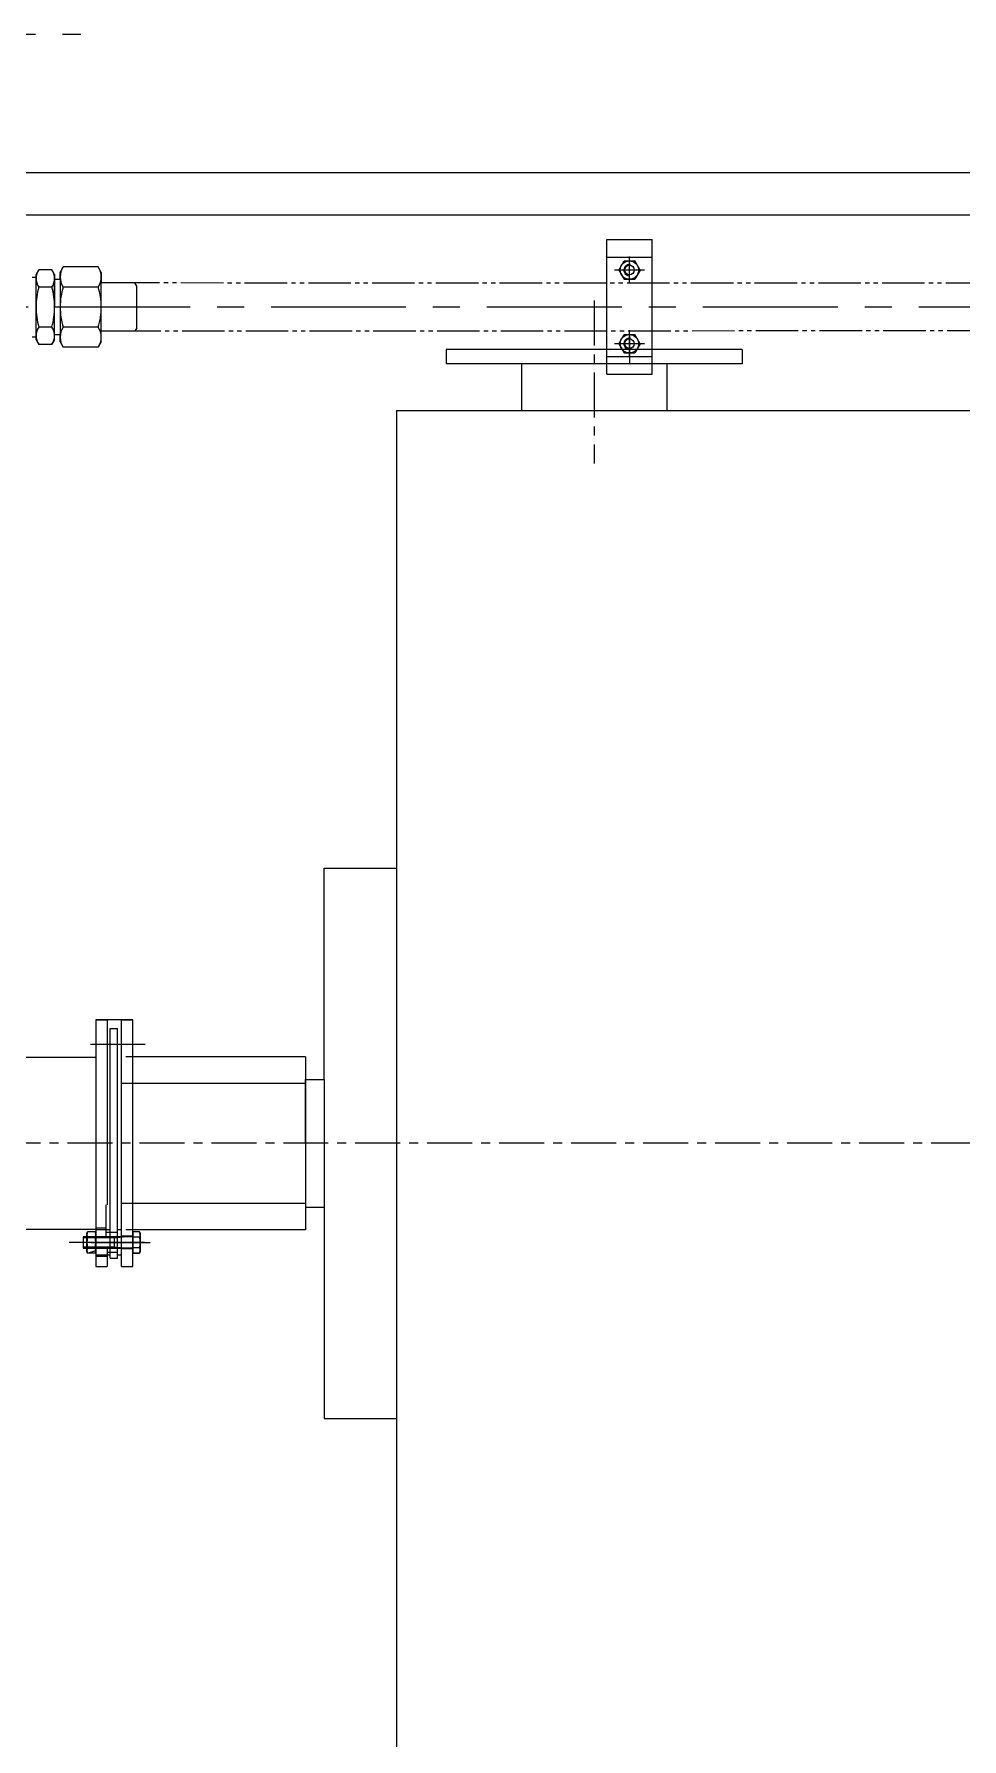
# Model space of a CAD drawing. Header units: millimetres. Extents: x 2 to 671028, y -1 to 511258.
# Drawn here: x 319891 to 336526, y 206194 to 236746 of the extents above; entities that cross this region are included whole.
import ezdxf

# ---------------------------------------------------------------- set-up
doc = ezdxf.new("R2010")
doc.units = ezdxf.units.MM
doc.header["$LTSCALE"] = 25.4
for name, pattern in [('CENTER', [50.8, 31.75, -6.35, 6.35, -6.35]), ('EB_DASHDOTDOT', [45, 30, -3, 3, -3, 3, -3]), ('点画线', [18, 12, -2, 2, -2])]:
    doc.linetypes.add(name, pattern=pattern)
for name, color, linetype, lineweight in [('CAXA1', 5, 'CENTER', 5), ('CAXA细实线层', 7, 'Continuous', 5), ('中心线', 5, 'CENTER', 5), ('中心线层', 5, 'CENTER', 5), ('细实线层', 7, 'Continuous', 5)]:
    doc.layers.add(name, color=color, linetype=linetype, lineweight=lineweight)

msp = doc.modelspace()

# ---------------------------------------------------------------- linework, layer by layer
at = {"color": 7, "lineweight": 5}
for p, q in [((298964.12, 234268.16), (367036.12, 234268.16)), ((298964.12, 233505.05), (367036.12, 233505.05)), ((327278.51, 231092.05), (327278.51, 230838.05)), ((332586.12, 231092.05), (327278.51, 231092.05)), ((332586.12, 231092.05), (332586.12, 230838.05)), ((332586.12, 230838.05), (327278.51, 230838.05)), ((328630.74, 230838.05), (328630.74, 230001.65)), ((331233.89, 230838.05), (331233.89, 230001.65)), ((326386.57, 230001.65), (326386.57, 203734.44)), ((326386.57, 230001.65), (376827.82, 230001.65)), ((325094.46, 218011.05), (325094.46, 221800.01)), ((325094.46, 221800.01), (326386.57, 221800.01)), ((320998.51, 219077.94), (320998.51, 214658.34)), ((320998.51, 219077.94), (321201.71, 219077.94)), ((321659.02, 219077.85), (320998.51, 219077.85)), ((321201.71, 219077.94), (321201.71, 215763.15)), ((321455.82, 219077.94), (321659.02, 219077.94)), ((321455.82, 214658.25), (321455.82, 219077.85)), ((321659.02, 214658.34), (321659.02, 219077.94)), ((321252.62, 214810.65), (321252.62, 218925.45)), ((321252.62, 218925.45), (321387.24, 218925.45)), ((321387.24, 214810.65), (321387.24, 218925.45)), ((320998.51, 218404.75), (318356.88, 218404.75)), ((324757.82, 218417.45), (321538.46, 218417.45)), ((324757.82, 218417.45), (324757.82, 215318.65)), ((321455.82, 216868.05), (321455.82, 217947.55)), ((321455.82, 217947.55), (324757.82, 217947.55)), ((324757.82, 216868.05), (324757.82, 218011.05)), ((324757.82, 218011.05), (325094.46, 218011.05)), ((324757.82, 217947.55), (324757.82, 215788.55)), ((325094.46, 218011.05), (325094.46, 216997.07)), ((325094.46, 216997.07), (325094.46, 211936.08)), ((321455.82, 215788.55), (321455.82, 216868.05)), ((324757.82, 216868.05), (324757.82, 215725.05)), ((321184.04, 215191.65), (321184.04, 215763.15)), ((324757.82, 215788.55), (321455.82, 215788.55)), ((324757.82, 215725.05), (325094.46, 215725.05)), ((318356.88, 215331.35), (320998.51, 215331.35)), ((321328.82, 215191.65), (320770.02, 215191.65)), ((320770.02, 215191.65), (320770.02, 215191.65)), ((320770.02, 215191.65), (320770.02, 215176.41)), ((321659.02, 215191.65), (320770.02, 215191.65)), ((320770.02, 215191.65), (320770.02, 214988.45)), ((320770.02, 215176.41), (320770.02, 215176.41)), ((320770.02, 215176.41), (320770.02, 215090.05)), ((320770.02, 215090.05), (320770.02, 215003.69)), ((320851.24, 215280.69), (320835.95, 215233.03)), ((320851.24, 215280.69), (320835.95, 215233.03)), ((320835.95, 215233.03), (320835.97, 215234.72)), ((320835.95, 215233.03), (320835.95, 215090.05)), ((320835.95, 214947.07), (320835.95, 215233.03)), ((320835.95, 215090.05), (320835.95, 214947.07)), ((320835.97, 215234.72), (320836.02, 215236.42)), ((320836.02, 215236.42), (320836.11, 215238.11)), ((320836.11, 215238.11), (320836.23, 215239.8)), ((320836.23, 215239.8), (320836.39, 215241.49)), ((320836.39, 215241.49), (320836.58, 215243.18)), ((320836.58, 215243.18), (320836.81, 215244.86)), ((320836.81, 215244.86), (320837.07, 215246.53)), ((320837.07, 215246.53), (320837.37, 215248.2)), ((320837.37, 215248.2), (320837.7, 215249.86)), ((320837.7, 215249.86), (320838.06, 215251.52)), ((320838.06, 215251.52), (320838.46, 215253.17)), ((320838.46, 215253.17), (320838.9, 215254.81)), ((320838.9, 215254.81), (320839.36, 215256.43)), ((320839.36, 215256.43), (320839.86, 215258.05)), ((320839.86, 215258.05), (320840.4, 215259.66)), ((320840.4, 215259.66), (320840.97, 215261.26)), ((320840.97, 215261.26), (320841.57, 215262.85)), ((320841.57, 215262.85), (320842.2, 215264.42)), ((320842.2, 215264.42), (320842.87, 215265.98)), ((320842.87, 215265.98), (320843.56, 215267.52)), ((320843.56, 215267.52), (320844.29, 215269.05)), ((320844.29, 215269.05), (320845.06, 215270.57)), ((320845.06, 215270.57), (320845.85, 215272.07)), ((320845.85, 215272.07), (320846.67, 215273.55)), ((320846.67, 215273.55), (320847.52, 215275.02)), ((320847.52, 215275.02), (320848.41, 215276.46)), ((320848.41, 215276.46), (320849.32, 215277.89)), ((320849.32, 215277.89), (320850.27, 215279.3)), ((320850.27, 215279.3), (320851.24, 215280.69)), ((320983.22, 215280.69), (320851.24, 215280.69)), ((320983.22, 215280.69), (320851.24, 215280.69)), ((320851.24, 215185.37), (320983.22, 215185.37)), ((320998.51, 215233.03), (320983.22, 215280.69)), ((320983.22, 215280.69), (320984.19, 215279.3)), ((320998.51, 215233.03), (320983.22, 215280.69)), ((320984.19, 215279.3), (320985.14, 215277.89)), ((320985.14, 215277.89), (320986.05, 215276.46)), ((320986.05, 215276.46), (320986.93, 215275.02)), ((320986.93, 215275.02), (320987.79, 215273.55)), ((320987.79, 215273.55), (320988.61, 215272.07)), ((320988.61, 215272.07), (320989.4, 215270.57)), ((320989.4, 215270.57), (320990.16, 215269.05)), ((320990.16, 215269.05), (320990.89, 215267.52)), ((320990.89, 215267.52), (320991.59, 215265.98)), ((320991.59, 215265.98), (320992.26, 215264.42)), ((320992.26, 215264.42), (320992.89, 215262.85)), ((320992.89, 215262.85), (320993.49, 215261.26)), ((320993.49, 215261.26), (320994.06, 215259.66)), ((320994.06, 215259.66), (320994.59, 215258.05)), ((320994.59, 215258.05), (320995.09, 215256.43)), ((320995.09, 215256.43), (320995.56, 215254.81)), ((320995.56, 215254.81), (320996, 215253.17)), ((320996, 215253.17), (320996.4, 215251.52)), ((320996.4, 215251.52), (320996.76, 215249.86)), ((320996.76, 215249.86), (320997.09, 215248.2)), ((320997.09, 215248.2), (320997.39, 215246.53)), ((320997.39, 215246.53), (320997.65, 215244.86)), ((320997.65, 215244.86), (320997.88, 215243.18)), ((320997.88, 215243.18), (320998.07, 215241.49)), ((320998.07, 215241.49), (320998.23, 215239.8)), ((320998.23, 215239.8), (320998.35, 215238.11)), ((320998.35, 215238.11), (320998.44, 215236.42)), ((320998.44, 215236.42), (320998.49, 215234.72)), ((320998.49, 215234.72), (320998.51, 215233.03)), ((321184.04, 215344.05), (320998.51, 215344.05)), ((321252.62, 215318.65), (320998.51, 215318.65)), ((320998.51, 215090.05), (320998.51, 215233.03)), ((320998.51, 214947.07), (320998.51, 215233.03)), ((320998.51, 214947.07), (320998.51, 215090.05)), ((320998.51, 215090.05), (320998.51, 215090.05)), ((321387.24, 215267.85), (321184.04, 215267.85)), ((321487.57, 215191.65), (321328.82, 215191.65)), ((321328.82, 215191.65), (321328.82, 215191.65)), ((321328.82, 215191.65), (321328.82, 214988.45)), ((321455.82, 215318.65), (321387.24, 215318.65)), ((321659.02, 215204.35), (321455.82, 215204.35)), ((321659.02, 215191.65), (321487.57, 215191.65)), ((321487.57, 215191.65), (321487.57, 215191.65)), ((324757.82, 215318.65), (321538.46, 215318.65)), ((321778.35, 215280.69), (321659.02, 215280.69)), ((321659.02, 215280.69), (321659.02, 215280.69)), ((321659.02, 215280.69), (321659.02, 215191.65)), ((321659.02, 215280.69), (321659.02, 214899.41)), ((321778.35, 215280.69), (321659.02, 215280.69)), ((321659.02, 215191.65), (321659.02, 215191.65)), ((321659.02, 215191.65), (321659.02, 214988.45)), ((321778.35, 215185.37), (321659.02, 215185.37)), ((321793.64, 215233.03), (321778.35, 215280.69)), ((321778.35, 215280.69), (321779.32, 215279.3)), ((321793.64, 215233.03), (321778.35, 215280.69)), ((321779.32, 215279.3), (321780.27, 215277.89)), ((321780.27, 215277.89), (321781.18, 215276.46)), ((321781.18, 215276.46), (321782.06, 215275.02)), ((321782.06, 215275.02), (321782.92, 215273.55)), ((321782.92, 215273.55), (321783.74, 215272.07)), ((321783.74, 215272.07), (321784.53, 215270.57)), ((321784.53, 215270.57), (321785.29, 215269.05)), ((321785.29, 215269.05), (321786.02, 215267.52)), ((321786.02, 215267.52), (321786.72, 215265.98)), ((321786.72, 215265.98), (321787.39, 215264.42)), ((321787.39, 215264.42), (321788.02, 215262.85)), ((321788.02, 215262.85), (321788.62, 215261.26)), ((321788.62, 215261.26), (321789.19, 215259.66)), ((321789.19, 215259.66), (321789.72, 215258.05)), ((321789.72, 215258.05), (321790.23, 215256.43)), ((321790.23, 215256.43), (321790.69, 215254.81)), ((321790.69, 215254.81), (321791.13, 215253.17)), ((321791.13, 215253.17), (321791.53, 215251.52)), ((321791.53, 215251.52), (321791.89, 215249.86)), ((321791.89, 215249.86), (321792.22, 215248.2)), ((321792.22, 215248.2), (321792.52, 215246.53)), ((321792.52, 215246.53), (321792.78, 215244.86)), ((321792.78, 215244.86), (321793.01, 215243.18)), ((321793.01, 215243.18), (321793.2, 215241.49)), ((321793.2, 215241.49), (321793.36, 215239.8)), ((321793.36, 215239.8), (321793.48, 215238.11)), ((321793.48, 215238.11), (321793.57, 215236.42)), ((321793.57, 215236.42), (321793.62, 215234.72)), ((321793.62, 215234.72), (321793.64, 215233.03)), ((321793.64, 215090.05), (321793.64, 215233.03)), ((321793.64, 215233.03), (321793.64, 214947.07)), ((321793.64, 214947.07), (321793.64, 215090.05)), ((321793.64, 215090.05), (321793.64, 215090.05)), ((320770.02, 215003.69), (320770.02, 215003.69)), ((320770.02, 215003.69), (320770.02, 214988.45)), ((320770.02, 214988.45), (320770.02, 214988.45)), ((320770.02, 214988.45), (321328.82, 214988.45)), ((321659.02, 214988.45), (320770.02, 214988.45)), ((320835.95, 214947.07), (320851.24, 214899.41)), ((320835.97, 214945.37), (320835.95, 214947.07)), ((320835.95, 214947.07), (320851.24, 214899.41)), ((320836.02, 214943.68), (320835.97, 214945.37)), ((320836.11, 214941.98), (320836.02, 214943.68)), ((320836.23, 214940.29), (320836.11, 214941.98)), ((320836.39, 214938.6), (320836.23, 214940.29)), ((320836.58, 214936.92), (320836.39, 214938.6)), ((320836.81, 214935.24), (320836.58, 214936.92)), ((320837.07, 214933.56), (320836.81, 214935.24)), ((320837.37, 214931.9), (320837.07, 214933.56)), ((320837.7, 214930.23), (320837.37, 214931.9)), ((320838.06, 214928.58), (320837.7, 214930.23)), ((320838.46, 214926.93), (320838.06, 214928.58)), ((320838.9, 214925.29), (320838.46, 214926.93)), ((320839.36, 214923.66), (320838.9, 214925.29)), ((320839.86, 214922.04), (320839.36, 214923.66)), ((320840.4, 214920.43), (320839.86, 214922.04)), ((320840.97, 214918.83), (320840.4, 214920.43)), ((320841.57, 214917.25), (320840.97, 214918.83)), ((320842.2, 214915.68), (320841.57, 214917.25)), ((320842.87, 214914.12), (320842.2, 214915.68)), ((320843.56, 214912.57), (320842.87, 214914.12)), ((320844.29, 214911.04), (320843.56, 214912.57)), ((320845.06, 214909.53), (320844.29, 214911.04)), ((320845.85, 214908.03), (320845.06, 214909.53)), ((320846.67, 214906.54), (320845.85, 214908.03)), ((320847.52, 214905.08), (320846.67, 214906.54)), ((320848.41, 214903.63), (320847.52, 214905.08)), ((320849.32, 214902.2), (320848.41, 214903.63)), ((320850.27, 214900.8), (320849.32, 214902.2)), ((320851.24, 214899.41), (320850.27, 214900.8)), ((320851.24, 214994.73), (320983.22, 214994.73)), ((320851.24, 214899.41), (320998.51, 214947.07)), ((320983.22, 214899.41), (320851.24, 214899.41)), ((320983.22, 214899.41), (320998.51, 214947.07)), ((320984.19, 214900.8), (320983.22, 214899.41)), ((320985.14, 214902.2), (320984.19, 214900.8)), ((320986.05, 214903.63), (320985.14, 214902.2)), ((320986.93, 214905.08), (320986.05, 214903.63)), ((320987.79, 214906.54), (320986.93, 214905.08)), ((320988.61, 214908.03), (320987.79, 214906.54)), ((320989.4, 214909.53), (320988.61, 214908.03)), ((320990.16, 214911.04), (320989.4, 214909.53)), ((320990.89, 214912.57), (320990.16, 214911.04)), ((320991.59, 214914.12), (320990.89, 214912.57)), ((320992.26, 214915.68), (320991.59, 214914.12)), ((320992.89, 214917.25), (320992.26, 214915.68)), ((320993.49, 214918.83), (320992.89, 214917.25)), ((320994.06, 214920.43), (320993.49, 214918.83)), ((320994.59, 214922.04), (320994.06, 214920.43)), ((320995.09, 214923.66), (320994.59, 214922.04)), ((320995.56, 214925.29), (320995.09, 214923.66)), ((320996, 214926.93), (320995.56, 214925.29)), ((320996.4, 214928.58), (320996, 214926.93)), ((320996.76, 214930.23), (320996.4, 214928.58)), ((320997.09, 214931.9), (320996.76, 214930.23)), ((320997.39, 214933.56), (320997.09, 214931.9)), ((320997.65, 214935.24), (320997.39, 214933.56)), ((320997.88, 214936.92), (320997.65, 214935.24)), ((320998.07, 214938.6), (320997.88, 214936.92)), ((320998.23, 214940.29), (320998.07, 214938.6)), ((320998.35, 214941.98), (320998.23, 214940.29)), ((320998.44, 214943.68), (320998.35, 214941.98)), ((320998.49, 214945.37), (320998.44, 214943.68)), ((320998.51, 214947.07), (320998.49, 214945.37)), ((321252.62, 214861.45), (320998.51, 214861.45)), ((321201.71, 214836.05), (320998.51, 214836.05)), ((321201.71, 214988.45), (321201.71, 214658.34)), ((321387.24, 214912.25), (321201.71, 214912.25)), ((321252.62, 214810.65), (321387.24, 214810.65)), ((321328.82, 214988.45), (321487.57, 214988.45)), ((321455.82, 214861.45), (321387.24, 214861.45)), ((321659.02, 214975.75), (321455.82, 214975.75)), ((321487.57, 214988.45), (321487.57, 214988.45)), ((321487.57, 214988.45), (321659.02, 214988.45)), ((321778.35, 214994.73), (321659.02, 214994.73)), ((321659.02, 214988.45), (321659.02, 214988.45)), ((321659.02, 214988.45), (321659.02, 214899.41)), ((321659.02, 214899.41), (321659.02, 214899.41)), ((321659.02, 214899.41), (321778.35, 214899.41)), ((321778.35, 214899.41), (321659.02, 214899.41)), ((321778.35, 214899.41), (321793.64, 214947.07)), ((321778.35, 214899.41), (321793.64, 214947.07)), ((321779.32, 214900.8), (321778.35, 214899.41)), ((321780.27, 214902.2), (321779.32, 214900.8)), ((321781.18, 214903.63), (321780.27, 214902.2)), ((321782.06, 214905.08), (321781.18, 214903.63)), ((321782.92, 214906.54), (321782.06, 214905.08)), ((321783.74, 214908.03), (321782.92, 214906.54)), ((321784.53, 214909.53), (321783.74, 214908.03)), ((321785.29, 214911.04), (321784.53, 214909.53)), ((321786.02, 214912.57), (321785.29, 214911.04)), ((321786.72, 214914.12), (321786.02, 214912.57)), ((321787.39, 214915.68), (321786.72, 214914.12)), ((321788.02, 214917.25), (321787.39, 214915.68)), ((321788.62, 214918.83), (321788.02, 214917.25)), ((321789.19, 214920.43), (321788.62, 214918.83)), ((321789.72, 214922.04), (321789.19, 214920.43)), ((321790.23, 214923.66), (321789.72, 214922.04)), ((321790.69, 214925.29), (321790.23, 214923.66)), ((321791.13, 214926.93), (321790.69, 214925.29)), ((321791.53, 214928.58), (321791.13, 214926.93)), ((321791.89, 214930.23), (321791.53, 214928.58)), ((321792.22, 214931.9), (321791.89, 214930.23)), ((321792.52, 214933.56), (321792.22, 214931.9)), ((321792.78, 214935.24), (321792.52, 214933.56)), ((321793.01, 214936.92), (321792.78, 214935.24)), ((321793.2, 214938.6), (321793.01, 214936.92)), ((321793.36, 214940.29), (321793.2, 214938.6)), ((321793.48, 214941.98), (321793.36, 214940.29)), ((321793.57, 214943.68), (321793.48, 214941.98)), ((321793.62, 214945.37), (321793.57, 214943.68)), ((321793.64, 214947.07), (321793.62, 214945.37)), ((320998.51, 214658.34), (321201.71, 214658.34)), ((321455.82, 214658.34), (321659.02, 214658.34)), ((325094.46, 211936.08), (326386.57, 211936.08))]:
    msp.add_line(p, q, dxfattribs=at)
at = {"color": 7, "linetype": 'Continuous', "lineweight": 5}
for p, q in [((330159.07, 233063.27), (330971.87, 233063.27)), ((330159.07, 230650.27), (330159.07, 233063.27)), ((330971.87, 230650.27), (330971.87, 233063.27)), ((319927.51, 232438.26), (319975.9, 232522.08)), ((320209.32, 232522.08), (319975.9, 232522.08)), ((320257.71, 232438.26), (320209.32, 232522.08)), ((320359.31, 232476.57), (320414.91, 232572.88)), ((321040.31, 232572.88), (320414.91, 232572.88)), ((321095.91, 232476.57), (321040.31, 232572.88)), ((330159.07, 232745.77), (330971.87, 232745.77)), ((330374.83, 232517.17), (330470.15, 232682.27)), ((330374.83, 232517.17), (330470.15, 232352.07)), ((330470.15, 232682.27), (330660.79, 232682.27)), ((330756.11, 232517.17), (330660.79, 232682.27)), ((330756.11, 232517.17), (330660.79, 232352.07)), ((319853.85, 232387.36), (319928.22, 232387.36)), ((319927.51, 232438.26), (319927.51, 232273.16)), ((319927.51, 231434.86), (319927.51, 232438.26)), ((320209.32, 232213.47), (319975.9, 232213.47)), ((320257.71, 232349.36), (320257.71, 232438.26)), ((320257.71, 232438.26), (320257.71, 231854.06)), ((320257.71, 231358.76), (320257.71, 232438.26)), ((320359.31, 232349.36), (320257.71, 232349.36)), ((320359.31, 232349.36), (320359.31, 232476.57)), ((320359.31, 232476.57), (320359.31, 231358.76)), ((321040.31, 232213.47), (320414.91, 232213.47)), ((321095.91, 232476.57), (321095.91, 232285.86)), ((321095.91, 231854.06), (321095.91, 232476.57)), ((321696.68, 232285.86), (321095.91, 232285.86)), ((321730.91, 232226.56), (321696.68, 232285.86)), ((321730.91, 231481.55), (321730.91, 232226.56)), ((330470.15, 232352.07), (330660.79, 232352.07)), ((321095.91, 231231.54), (321095.91, 231854.06)), ((319853.85, 231320.56), (319927.51, 231320.56)), ((319927.51, 231269.86), (319927.51, 231434.96)), ((320209.36, 231495.29), (319975.94, 231495.26)), ((320257.71, 231269.86), (320257.71, 231358.76)), ((320359.31, 231358.76), (320257.71, 231358.76)), ((320359.31, 231231.54), (320359.31, 231358.76)), ((321040.31, 231494.46), (320414.91, 231494.46)), ((321696.68, 231422.26), (321095.91, 231422.26)), ((321730.91, 231481.55), (321696.68, 231422.26)), ((330374.83, 231196.37), (330470.15, 231361.47)), ((330470.15, 231361.47), (330660.79, 231361.47)), ((330756.11, 231196.37), (330660.79, 231361.47)), ((319927.51, 231269.86), (319975.9, 231186.04)), ((320209.32, 231186.04), (319975.9, 231186.04)), ((320257.71, 231269.86), (320209.32, 231186.04)), ((320359.31, 231231.54), (320414.91, 231135.24)), ((321040.31, 231135.24), (320414.91, 231135.24)), ((321095.91, 231231.54), (321040.31, 231135.24)), ((330374.83, 231196.37), (330470.15, 231031.27)), ((330470.15, 231031.27), (330660.79, 231031.27)), ((330756.11, 231196.37), (330660.79, 231031.27)), ((330159.07, 230967.77), (330971.87, 230967.77)), ((330159.07, 230650.27), (330971.87, 230650.27))]:
    msp.add_line(p, q, dxfattribs=at)
for centre, radius in [((330565.47, 232517.17), 165.1), ((330565.47, 232517.17), 86.36), ((330565.47, 231196.37), 165.1), ((330565.47, 231196.37), 86.36)]:
    msp.add_circle(centre, radius, dxfattribs=at)
for centre, radius, start, end in [((320197.71, 232367.77), 270.2, 145.174817, 214.825183), ((319987.51, 232367.77), 270.2, 325.174817, 34.825183), ((320677.52, 232393.17), 318.21, 145.615753, 214.384247), ((320777.7, 232393.17), 318.21, 325.615753, 34.384247), ((321286.34, 231854.06), 1358.83, 164.662826, 180), ((318898.88, 231854.06), 1358.83, 0, 15.337174), ((321548.74, 231854.06), 1189.43, 162.412046, 180), ((319906.48, 231854.06), 1189.43, 0, 17.587954), ((321286.34, 231854.82), 1358.83, 180.006486, 195.343659), ((318898.88, 231854.55), 1358.83, 344.669312, 0.006486), ((321548.74, 231853.87), 1189.43, 180, 197.587954), ((319906.48, 231853.87), 1189.43, 342.412046, 0), ((320197.77, 231340.98), 270.2, 145.181302, 214.831669), ((319987.57, 231340.96), 270.2, 325.181302, 34.831669), ((320677.52, 231314.76), 318.21, 145.615753, 214.384247), ((320777.7, 231314.76), 318.21, 325.615753, 34.384247)]:
    msp.add_arc(centre, radius, start, end, dxfattribs=at)
at = {"color": 7, "lineweight": 5}
for centre, radius, start, end in [((320917.88, 215233.03), 81.93, 144.42999, 215.57001), ((321140.75, 215090.05), 304.8, 161.776086, 198.223914), ((320916.58, 215233.03), 81.93, 324.42999, 35.57001), ((320693.71, 215090.05), 304.8, 341.776086, 18.223914), ((321711.71, 215233.03), 81.93, 324.42999, 35.57001), ((321488.84, 215090.05), 304.8, 341.776086, 18.223914), ((320917.88, 214947.07), 81.93, 144.42999, 215.57001), ((320916.58, 214947.07), 81.93, 324.42999, 35.57001), ((321711.71, 214947.07), 81.93, 324.42999, 35.57001)]:
    msp.add_arc(centre, radius, start, end, dxfattribs=at)
at = {"layer": 'CAXA1', "linetype": 'CENTER', "lineweight": 5, "ltscale": 3}
for p, q in [((305885.6, 236746.19), (320728.69, 236746.19)), ((330832.31, 232517.17), (330298.63, 232517.17)), ((330565.47, 232275.87), (330565.47, 232758.47)), ((369138.49, 231854.14), (317690.34, 231854.14)), ((330565.47, 230955.07), (330565.47, 231437.67)), ((330565.47, 231361.47), (330565.47, 230853.47)), ((330832.31, 231196.37), (330298.63, 231196.37)), ((320900.41, 218646.05), (321880.63, 218646.05)), ((321869.84, 215090.05), (320520.68, 215090.05)), ((320912.79, 215090.05), (321974.56, 215090.05))]:
    msp.add_line(p, q, dxfattribs=at)
at = {"layer": 'CAXA细实线层', "color": 7, "linetype": 'EB_DASHDOTDOT', "lineweight": 5}
for p, q in [((367860.99, 232273.24), (321696.68, 232285.86)), ((367882.84, 231435.61), (321628.85, 231422.26))]:
    msp.add_line(p, q, dxfattribs=at)
at = {"layer": 'CAXA细实线层', "color": 7, "lineweight": 5}
for centre in [(330565.47, 232517.17), (330565.47, 231196.37)]:
    msp.add_arc(centre, 101.6, 80, 270, dxfattribs=at)
at = {"layer": '中心线', "lineweight": 5}
for p, q in [((329932.32, 231974.17), (329932.32, 229050.25)), ((392262.94, 216868.05), (317895.2, 216868.05))]:
    msp.add_line(p, q, dxfattribs=at)
at = {"layer": '中心线层', "color": 7, "linetype": '点画线', "lineweight": 5}
msp.add_line((321013.8, 215090.05), (320759.75, 215090.05), dxfattribs=at)
at = {"layer": '细实线层', "color": 7, "lineweight": 5}
for p, q in [((321328.82, 215176.41), (320770.02, 215176.41)), ((321328.82, 215176.41), (321487.57, 215191.65)), ((321328.82, 215003.69), (320770.02, 215003.69)), ((321487.57, 214988.45), (321328.82, 215003.69))]:
    msp.add_line(p, q, dxfattribs=at)

doc.saveas('drawing.dxf')
